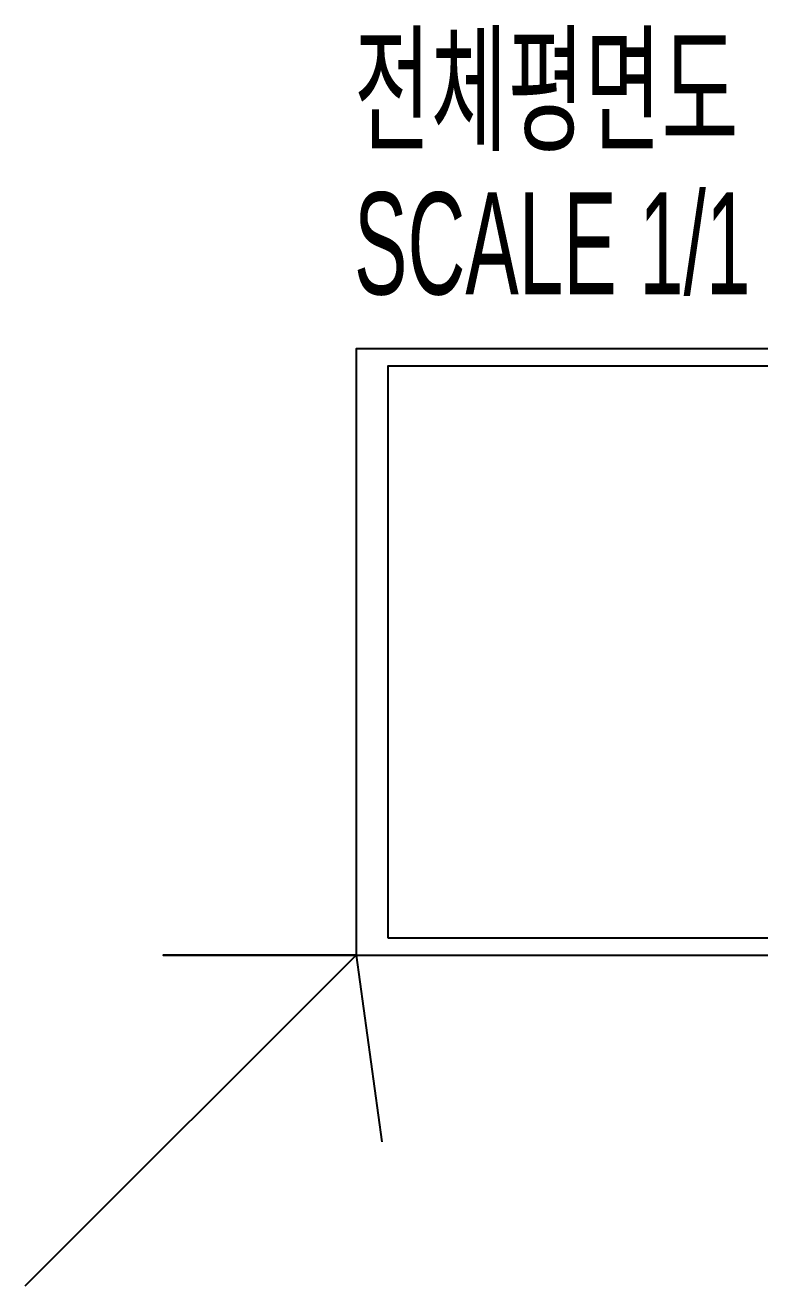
# Model space of a CAD drawing. Header units: millimetres. Extents: x -324 to 973, y -324 to 911.
# Drawn here: x -324 to 395, y -324 to 911 of the extents above; entities that cross this region are included whole.
import ezdxf

# ---------------------------------------------------------------- set-up
doc = ezdxf.new("R2010")
doc.units = ezdxf.units.MM
doc.layers.add('A-TEXT-NOTE', color=7, linetype='Continuous')
doc.layers.add('NOPLOT', color=193, linetype='Continuous', plot=False)
doc.styles.add('Gtx', font='Dotum.ttf')

msp = doc.modelspace()

# ---------------------------------------------------------------- linework, layer by layer
at = {"layer": 'NOPLOT'}
for points in [[(0, 0), (841, 0), (841, 594), (0, 594)], [(31, 17), (824, 17), (824, 577), (31, 577)], [(31, 17), (731, 17), (731, 577), (31, 577)]]:
    msp.add_lwpolyline(points, close=True, dxfattribs=at)
msp.add_lwpolyline([(-324.1, -323.9), (0, 0), (-188.9, 0), (0, 0), (25.3, -182.8)], dxfattribs=at)

# ---------------------------------------------------------------- texts
at = {"layer": 'A-TEXT-NOTE', "color": 3, "style": 'Gtx', "width": 0.6}
for s, p in [('전체평면도', (-2.1, 798.4)), ('SCALE 1/1', (-2.1, 647.4))]:
    msp.add_text(s, height=100, dxfattribs=at).set_placement(p)

doc.saveas('drawing.dxf')
